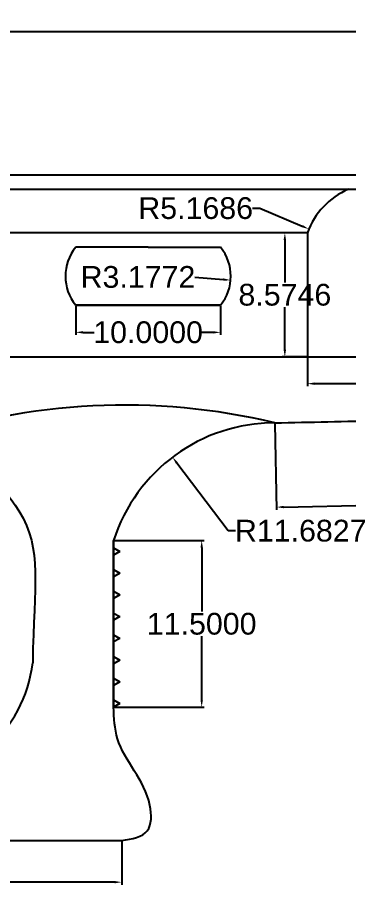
# Model space of a CAD drawing. Header units: inches. Extents: x 68 to 276, y 36 to 148.
# Drawn here: x 192.9 to 215.7, y 87.8 to 148.4 of the extents above; entities that cross this region are included whole.
import ezdxf

# ---------------------------------------------------------------- set-up
doc = ezdxf.new("R2010")
doc.units = ezdxf.units.IN
doc.header["$MEASUREMENT"] = 0
doc.layers.add('Frame', color=200, linetype='Continuous')
doc.layers.add('Mesurements', color=254, linetype='Continuous')
doc.styles.get("Standard").update_dxf_attribs({"font": 'arial.ttf'})
doc.dimstyles.get("Standard").update_dxf_attribs({"dimtxt": 1.5, "dimasz": 0.5, "dimexe": 0.18, "dimexo": 0.0625, "dimgap": 0.09, "dimtad": 0, "dimtih": 1, "dimtoh": 1, "dimdec": 4, "dimzin": 0, "dimdsep": 46, "dimtxsty": 'Standard', "dimcen": 0.09, "dimadec": 0, "dimazin": 0, "dimtfac": 1, "dimtdec": 4, "dimtofl": 0, "dimtmove": 0, "dimatfit": 3, "dimfxl": 1, "dimtolj": 1, "dimtzin": 0, "dimarcsym": 0})

# ---------------------------------------------------------------- blocks, each defined once
blk = doc.blocks.new('triangle')
at = {"layer": 'Frame'}
for p, q in [((0, 0), (0.433, -0.25)), ((0, 0), (0, -0.5)), ((0.433, -0.25), (0, -0.5))]:
    blk.add_line(p, q, dxfattribs=at)
blk = doc.blocks.new('jntnt')
at = {"layer": 'Frame'}
blk.add_line((0, 0), (0, -1), dxfattribs=at)
blk.add_blockref('triangle', (0, -1), dxfattribs=at)
blk = doc.blocks.new('*D53')
at = {"layer": 'Defpoints', "color": 0, "transparency": 16777216}
for p in [(255.88, 147.427), (84.88, 137.561), (255.88, 137.561)]:
    blk.add_point(p, dxfattribs=at)
at = {"layer": 'Mesurements', "color": 0, "lineweight": -2, "transparency": 16777216}
for p, q in [((84.88, 137.624), (84.88, 147.607)), ((85.38, 147.427), (165.491, 147.427)), ((255.38, 147.427), (174.083, 147.427)), ((255.88, 137.624), (255.88, 147.607))]:
    blk.add_line(p, q, dxfattribs=at)
at = {"layer": 'Mesurements', "color": 0, "transparency": 16777216}
for points in [[(85.38, 147.51), (85.38, 147.344), (84.88, 147.427)], [(255.38, 147.51), (255.38, 147.344), (255.88, 147.427)]]:
    blk.add_solid(points, dxfattribs=at)
at = {"layer": 'Mesurements', "color": 0, "transparency": 16777216, "insert": (169.787, 147.427), "char_height": 1.5, "attachment_point": 5}
blk.add_mtext('\\A1;171.0000', dxfattribs=at)
blk = doc.blocks.new('*D69')
at = {"layer": 'Defpoints', "color": 0, "transparency": 16777216}
for p in [(163.062, 91.624), (200.062, 91.624), (200.062, 88.742)]:
    blk.add_point(p, dxfattribs=at)
at = {"layer": 'Mesurements', "color": 0, "lineweight": -2, "transparency": 16777216}
for p, q in [((163.062, 91.561), (163.062, 88.562)), ((200.062, 91.561), (200.062, 88.562)), ((163.562, 88.742), (177.779, 88.742)), ((199.562, 88.742), (185.345, 88.742))]:
    blk.add_line(p, q, dxfattribs=at)
at = {"layer": 'Mesurements', "color": 0, "transparency": 16777216}
for points in [[(163.562, 88.825), (163.562, 88.658), (163.062, 88.742)], [(199.562, 88.825), (199.562, 88.658), (200.062, 88.742)]]:
    blk.add_solid(points, dxfattribs=at)
at = {"layer": 'Mesurements', "color": 0, "transparency": 16777216, "insert": (181.562, 88.742), "char_height": 1.5, "attachment_point": 5}
blk.add_mtext('\\A1;37.0000', dxfattribs=at)
blk = doc.blocks.new('*D96')
at = {"layer": 'Defpoints', "color": 0, "transparency": 16777216}
for p in [(242.118, 121.086), (210.625, 120.443), (242.237, 115.265)]:
    blk.add_point(p, dxfattribs=at)
at = {"layer": 'Mesurements', "color": 0, "lineweight": -2, "transparency": 16777216}
for p, q in [((242.12, 121.024), (242.241, 115.085)), ((210.626, 120.381), (210.747, 114.443)), ((241.737, 115.255), (230.274, 115.021)), ((211.244, 114.633), (222.707, 114.867))]:
    blk.add_line(p, q, dxfattribs=at)
at = {"layer": 'Mesurements', "color": 0, "transparency": 16777216}
for points in [[(241.736, 115.339), (241.739, 115.172), (242.237, 115.265)], [(211.242, 114.716), (211.245, 114.55), (210.744, 114.623)]]:
    blk.add_solid(points, dxfattribs=at)
at = {"layer": 'Mesurements', "color": 0, "transparency": 16777216, "insert": (226.491, 114.944), "char_height": 1.5, "attachment_point": 5}
blk.add_mtext('\\A1;31.5000', dxfattribs=at)
blk = doc.blocks.new('*D110')
at = {"layer": 'Defpoints', "color": 0, "transparency": 16777216}
for p in [(196.881, 128.561), (206.881, 128.561), (196.881, 126.687)]:
    blk.add_point(p, dxfattribs=at)
at = {"layer": 'Mesurements', "color": 0, "lineweight": -2, "transparency": 16777216}
for p, q in [((196.881, 128.499), (196.881, 126.507)), ((206.881, 128.499), (206.881, 126.507)), ((197.381, 126.687), (198.168, 126.687)), ((206.381, 126.687), (205.594, 126.687))]:
    blk.add_line(p, q, dxfattribs=at)
at = {"layer": 'Mesurements', "color": 0, "transparency": 16777216}
for points in [[(197.381, 126.77), (197.381, 126.604), (196.881, 126.687)], [(206.381, 126.77), (206.381, 126.604), (206.881, 126.687)]]:
    blk.add_solid(points, dxfattribs=at)
at = {"layer": 'Mesurements', "color": 0, "transparency": 16777216, "insert": (201.881, 126.687), "char_height": 1.5, "attachment_point": 5}
blk.add_mtext('\\A1;10.0000', dxfattribs=at)
blk = doc.blocks.new('*D111')
at = {"layer": 'Defpoints', "color": 0, "transparency": 16777216}
for p in [(204.413, 130.561), (207.578, 130.285)]:
    blk.add_point(p, dxfattribs=at)
at = {"layer": 'Mesurements', "color": 0, "lineweight": -2, "transparency": 16777216}
blk.add_line((205.096, 130.502), (207.08, 130.329), dxfattribs=at)
at = {"layer": 'Mesurements', "color": 0, "transparency": 16777216}
blk.add_solid([(207.087, 130.412), (207.072, 130.246), (207.578, 130.285)], dxfattribs=at)
at = {"layer": 'Mesurements', "color": 0, "transparency": 16777216, "insert": (201.182, 130.502), "char_height": 1.5, "attachment_point": 5}
blk.add_mtext('\\A1;R3.1772', dxfattribs=at)
blk = doc.blocks.new('*D117')
at = {"layer": 'Defpoints', "color": 0, "transparency": 16777216}
for p in [(203.564, 118.068), (210.625, 108.761)]:
    blk.add_point(p, dxfattribs=at)
at = {"layer": 'Mesurements', "color": 0, "lineweight": -2, "transparency": 16777216}
for p, q in [((207.416, 112.991), (203.866, 117.67)), ((207.916, 112.991), (207.416, 112.991))]:
    blk.add_line(p, q, dxfattribs=at)
at = {"layer": 'Mesurements', "color": 0, "transparency": 16777216}
blk.add_solid([(203.933, 117.72), (203.8, 117.62), (203.564, 118.068)], dxfattribs=at)
at = {"layer": 'Mesurements', "color": 0, "transparency": 16777216, "insert": (212.42, 112.991), "char_height": 1.5, "attachment_point": 5}
blk.add_mtext('\\A1;R11.6827', dxfattribs=at)
blk = doc.blocks.new('*D119')
at = {"layer": 'Defpoints', "color": 0, "transparency": 16777216}
for p in [(199.497, 112.317), (199.497, 100.817), (205.58, 100.817)]:
    blk.add_point(p, dxfattribs=at)
at = {"layer": 'Mesurements', "color": 0, "lineweight": -2, "transparency": 16777216}
for p, q in [((199.559, 112.317), (205.76, 112.317)), ((205.58, 111.817), (205.58, 107.423)), ((205.58, 101.317), (205.58, 105.712)), ((199.559, 100.817), (205.76, 100.817))]:
    blk.add_line(p, q, dxfattribs=at)
at = {"layer": 'Mesurements', "color": 0, "transparency": 16777216}
for points in [[(205.497, 111.817), (205.664, 111.817), (205.58, 112.317)], [(205.497, 101.317), (205.664, 101.317), (205.58, 100.817)]]:
    blk.add_solid(points, dxfattribs=at)
at = {"layer": 'Mesurements', "color": 0, "transparency": 16777216, "insert": (205.58, 106.567), "char_height": 1.5, "attachment_point": 5}
blk.add_mtext('\\A1;11.5000', dxfattribs=at)
blk = doc.blocks.new('*D120')
at = {"layer": 'Defpoints', "color": 0, "transparency": 16777216}
for p in [(212.981, 133.819), (217.742, 131.809)]:
    blk.add_point(p, dxfattribs=at)
at = {"layer": 'Mesurements', "color": 0, "lineweight": -2, "transparency": 16777216}
for p, q in [((209.087, 135.252), (209.587, 135.252)), ((209.587, 135.252), (212.52, 134.013)), ((217.652, 131.809), (217.832, 131.809)), ((217.742, 131.719), (217.742, 131.899))]:
    blk.add_line(p, q, dxfattribs=at)
at = {"layer": 'Mesurements', "color": 0, "transparency": 16777216}
blk.add_solid([(212.553, 134.09), (212.488, 133.937), (212.981, 133.819)], dxfattribs=at)
at = {"layer": 'Mesurements', "color": 0, "transparency": 16777216, "insert": (205.166, 135.252), "char_height": 1.5, "attachment_point": 5}
blk.add_mtext('\\A1;R5.1686', dxfattribs=at)
blk = doc.blocks.new('*D122')
at = {"layer": 'Defpoints', "color": 0, "transparency": 16777216}
for p in [(212.88, 133.561), (211.322, 124.987), (212.88, 124.987)]:
    blk.add_point(p, dxfattribs=at)
at = {"layer": 'Mesurements', "color": 0, "lineweight": -2, "transparency": 16777216}
for p, q in [((212.817, 133.561), (211.142, 133.561)), ((211.322, 133.061), (211.322, 130.13)), ((211.322, 125.487), (211.322, 128.418)), ((212.817, 124.987), (211.142, 124.987))]:
    blk.add_line(p, q, dxfattribs=at)
at = {"layer": 'Mesurements', "color": 0, "transparency": 16777216}
for points in [[(211.238, 133.061), (211.405, 133.061), (211.322, 133.561)], [(211.238, 125.487), (211.405, 125.487), (211.322, 124.987)]]:
    blk.add_solid(points, dxfattribs=at)
at = {"layer": 'Mesurements', "color": 0, "transparency": 16777216, "insert": (211.322, 129.274), "char_height": 1.5, "attachment_point": 5}
blk.add_mtext('\\A1;8.5746', dxfattribs=at)
blk = doc.blocks.new('*D123')
at = {"layer": 'Defpoints', "color": 0, "transparency": 16777216}
for p in [(212.88, 124.987), (217.88, 124.987), (217.88, 123.146)]:
    blk.add_point(p, dxfattribs=at)
at = {"layer": 'Mesurements', "color": 0, "lineweight": -2, "transparency": 16777216}
for p, q in [((212.88, 124.924), (212.88, 122.966)), ((217.88, 124.924), (217.88, 122.966)), ((213.38, 123.146), (217.38, 123.146)), ((217.88, 123.146), (218.38, 123.146))]:
    blk.add_line(p, q, dxfattribs=at)
at = {"layer": 'Mesurements', "color": 0, "transparency": 16777216}
for points in [[(213.38, 123.23), (213.38, 123.063), (212.88, 123.146)], [(217.38, 123.23), (217.38, 123.063), (217.88, 123.146)]]:
    blk.add_solid(points, dxfattribs=at)
at = {"layer": 'Mesurements', "color": 0, "transparency": 16777216, "insert": (221.581, 123.146), "char_height": 1.5, "attachment_point": 5}
blk.add_mtext('\\A1;5.0000', dxfattribs=at)
blk = doc.blocks.new('*D132')
at = {"layer": 'Defpoints', "color": 0, "transparency": 16777216}
for p in [(193.129, 126.097), (171.275, 101.972)]:
    blk.add_point(p, dxfattribs=at)
at = {"layer": 'Mesurements', "color": 0, "lineweight": -2, "transparency": 16777216}
for p, q in [((174.16, 105.156), (171.611, 102.342)), ((174.66, 105.156), (174.16, 105.156))]:
    blk.add_line(p, q, dxfattribs=at)
at = {"layer": 'Mesurements', "color": 0, "transparency": 16777216}
blk.add_solid([(171.549, 102.398), (171.673, 102.286), (171.275, 101.972)], dxfattribs=at)
at = {"layer": 'Mesurements', "color": 0, "transparency": 16777216, "insert": (179.165, 105.156), "char_height": 1.5, "attachment_point": 5}
blk.add_mtext('\\A1;R32.5518', dxfattribs=at)

msp = doc.modelspace()

# ---------------------------------------------------------------- linework, layer by layer
at = {"layer": 'Frame'}
for p, q in [((84.87999, 137.56132), (255.87999, 137.56132)), ((84.87999, 136.56132), (214.87999, 136.56132)), ((214.87999, 136.56132), (255.87999, 136.56132)), ((212.87999, 133.56132), (191.37999, 133.56132)), ((212.87999, 133.56132), (212.87999, 124.98672)), ((201.88129, 132.56132), (196.88129, 132.56132)), ((201.88129, 132.56132), (206.88129, 132.56132)), ((212.87999, 129.06132), (212.87999, 124.98672)), ((212.87999, 129.06132), (212.88129, 128.56132)), ((201.88129, 128.56132), (196.88129, 128.56132)), ((196.88129, 128.56132), (201.88129, 128.56132)), ((201.88129, 128.56132), (206.88129, 128.56132)), ((206.88129, 128.56132), (201.88129, 128.56132)), ((212.88129, 128.56132), (212.87999, 128.56132)), ((186.73508, 124.98672), (212.87999, 124.98672)), ((210.62501, 120.44342), (242.11845, 121.08606)), ((199.49691, 100.81748), (199.49691, 112.31748)), ((199.49691, 112.31748), (199.49811, 111.81748)), ((163.06227, 91.62396), (200.06227, 91.62396))]:
    msp.add_line(p, q, dxfattribs=at)
at = {"layer": 'Frame', "extrusion": (0, -2.44929e-16, -1)}
for p, q in [((84.87999, 136.56132), (212.87999, 136.56132)), ((212.87999, 124.98672), (217.87999, 124.98672))]:
    msp.add_line(p, q, dxfattribs=at)
at = {"layer": 'Frame'}
for centre, radius, start, end in [((217.74234, 131.80865), 5.16859, 113.142529, 160.1779164), ((199.35007, 130.56132), 3.17724, 140.9885079, 219.0114921), ((204.41251, 130.56132), 3.17724, 320.9885079, 39.0114921), ((200.24107, 77.00717), 44.66021, 76.5551095, 109.03371), ((210.62501, 108.76074), 11.68268, 90, 162.2751782), ((172.13584, 91.31609), 33.76131, 35.8588772, 35.8623475), ((184.626, 104.97485), 9.3511, 269.6094835, 353.3372369)]:
    msp.add_arc(centre, radius, start, end, dxfattribs=at)
for points, knots in [([(210.62501, 120.44342), (206.51445, 121.4261), (202.28514, 121.82032), (193.84242, 121.40823), (189.6716, 120.60399), (185.67628, 119.22566)], [0, 0, 0, 0, 12.67915678, 12.67915678, 25.35831357, 25.35831357, 25.35831357, 25.35831357]), ([(154.24596, 111.46752), (155.86073, 113.19498), (159.57481, 117.16825), (171.03076, 117.78855), (179.80023, 119.22165), (188.63692, 119.24431), (195.10554, 113.33228), (193.98149, 109.38058), (193.91395, 103.88988)], [0, 0, 0, 0, 6.86397018, 15.78754901, 32.52904389, 34.15097961, 42.21594519, 52.89702463, 52.89702463, 52.89702463, 52.89702463])]:
    msp.add_open_spline(points, degree=3, knots=knots, dxfattribs=at)
msp.add_open_spline([(210.62501, 120.44342), (213.07322, 120.49338), (215.52143, 120.54333), (217.96964, 120.59329)], degree=3, dxfattribs=at)
at = {"layer": 'Frame', "end_tangent": (-0.00380859, 0.99999275)}
msp.add_spline([(200.06227, 91.62396), (201.82513, 92.28663), (202.00821, 94.03821), (199.77025, 98.64043), (199.49691, 100.81748)], degree=3, dxfattribs=at)

# ---------------------------------------------------------------- block references
at = {"layer": 'Frame'}
for name, p in [('triangle', (199.49811, 111.81748)), ('jntnt', (199.49811, 111.31748)), ('jntnt', (199.49811, 109.81748)), ('jntnt', (199.49811, 108.31748)), ('jntnt', (199.49811, 106.81748)), ('jntnt', (199.49811, 105.31748)), ('jntnt', (199.49811, 103.81748)), ('jntnt', (199.49811, 102.31748))]:
    msp.add_blockref(name, p, dxfattribs=at)

# ---------------------------------------------------------------- dimensions: what is measured, and where the dimension line sits
at = {"layer": 'Mesurements'}
dim = msp.add_linear_dim(base=(255.87999, 147.42698), p1=(84.87999, 137.56132), p2=(255.87999, 137.56132), dimstyle='Standard', dxfattribs=at)
dim.commit()
dim.dimension.update_dxf_attribs({"geometry": '*D53', "text_midpoint": (169.78722, 147.42698), "dimtype": 160})
for center, mpoint, picture, middle in [((217.74234, 131.80865), (212.98073, 133.81896), '*D120', (205.16606, 135.25181)), ((204.41251, 130.56132), (207.57775, 130.28539), '*D111', (205.09588, 130.50175)), ((193.12888, 126.09705), (171.27514, 101.9717), '*D132', (179.16546, 105.15629)), ((210.62501, 108.76074), (203.56428, 118.06832), '*D117', (212.42035, 112.99052))]:
    dim = msp.add_radius_dim(center=center, mpoint=mpoint, dimstyle='Standard', dxfattribs=at)
    dim.commit()
    dim.dimension.update_dxf_attribs({"geometry": picture, "text_midpoint": middle, "dimtype": 164})
dim = msp.add_linear_dim(base=(211.32156, 124.98672), p1=(212.87999, 133.56132), p2=(212.87999, 124.98672), angle=90, dimstyle='Standard', dxfattribs=at)
dim.commit()
dim.dimension.update_dxf_attribs({"geometry": '*D122', "text_midpoint": (211.32156, 129.27402)})
for base, p1, p2, picture, middle in [((196.88129, 126.68709), (206.88129, 128.56132), (196.88129, 128.56132), '*D110', (201.88129, 126.68709)), ((217.87999, 123.14642), (212.87999, 124.98672), (217.87999, 124.98672), '*D123', (221.58101, 123.14642)), ((200.06227, 88.74168), (163.06227, 91.62396), (200.06227, 91.62396), '*D69', (181.56227, 88.74168))]:
    dim = msp.add_linear_dim(base=base, p1=p1, p2=p2, dimstyle='Standard', dxfattribs=at)
    dim.commit()
    dim.dimension.update_dxf_attribs({"geometry": picture, "text_midpoint": middle})
for p1, p2, distance, picture, middle in [((210.62501, 120.44342), (242.11845, 121.08606), -5.82185, '*D96', (226.49051, 114.9441)), ((199.49691, 112.31748), (199.49691, 100.81748), 6.08342, '*D119', (205.58033, 106.56748))]:
    dim = msp.add_aligned_dim(p1=p1, p2=p2, distance=distance, dimstyle='Standard', dxfattribs=at)
    dim.commit()
    dim.dimension.update_dxf_attribs({"geometry": picture, "text_midpoint": middle})

doc.saveas('drawing.dxf')
